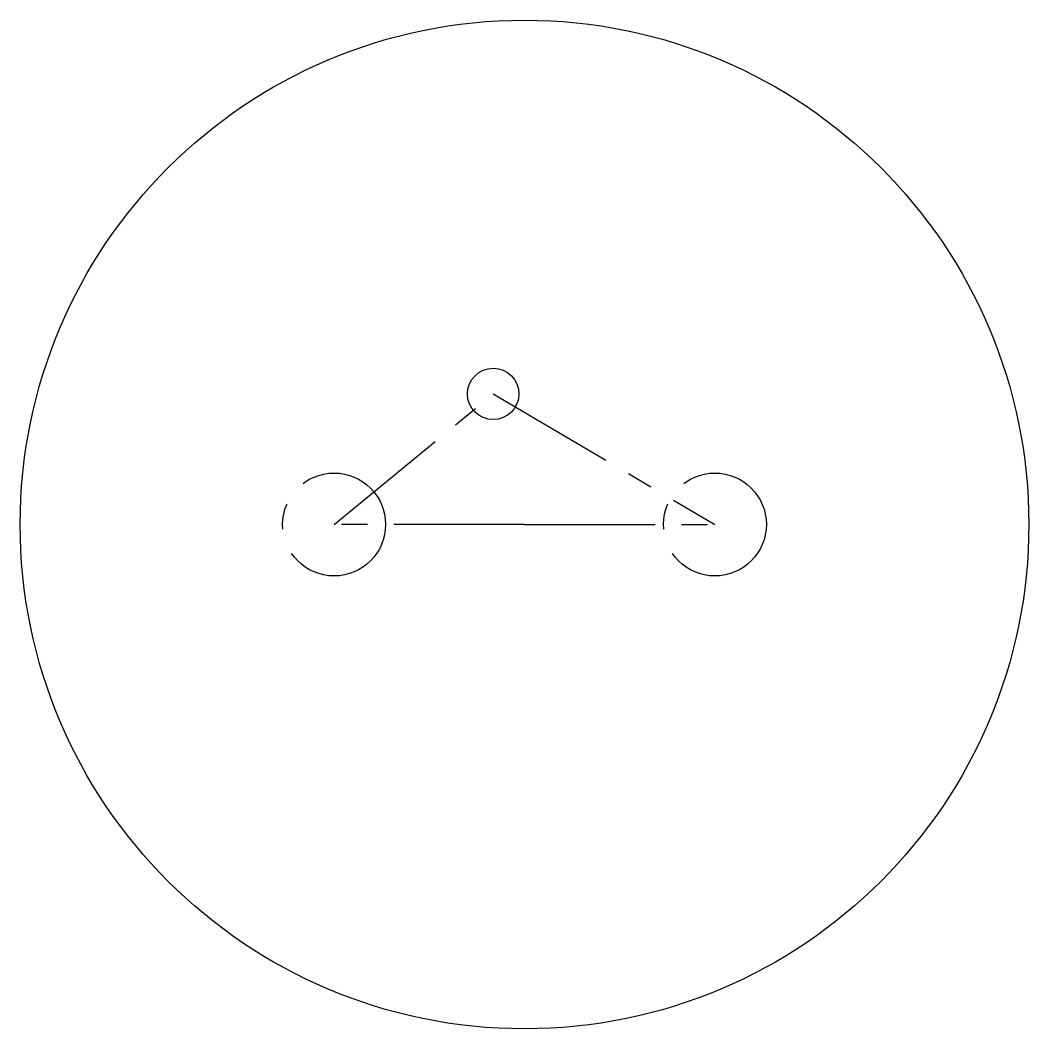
# Model space of a CAD drawing. Header units: millimetres. Extents: x -49 to 49, y -49 to 49.
import ezdxf

# ---------------------------------------------------------------- set-up
doc = ezdxf.new("R2010")
doc.units = ezdxf.units.MM
doc.linetypes.add('CENTERX2', pattern=[20.32, 12.7, -2.54, 2.54, -2.54])

msp = doc.modelspace()

# ---------------------------------------------------------------- linework, layer by layer
at = {"color": 7, "linetype": 'CENTERX2'}
for p, q in [((-18.5, 0), (-3.041, 12.689)), ((-3.041, 12.689), (18.5, 0)), ((0, 0), (-18.5, 0)), ((0, 0), (18.5, 0))]:
    msp.add_line(p, q, dxfattribs=at)
at = {"color": 7, "linetype": 'Continuous'}
for centre, radius in [((0, 0), 49), ((-3.041, 12.689), 2.5)]:
    msp.add_circle(centre, radius, dxfattribs=at)
at = {"color": 7, "linetype": 'CENTERX2'}
for centre in [(-18.5, 0), (18.5, 0)]:
    msp.add_circle(centre, 5, dxfattribs=at)

doc.saveas('drawing.dxf')
